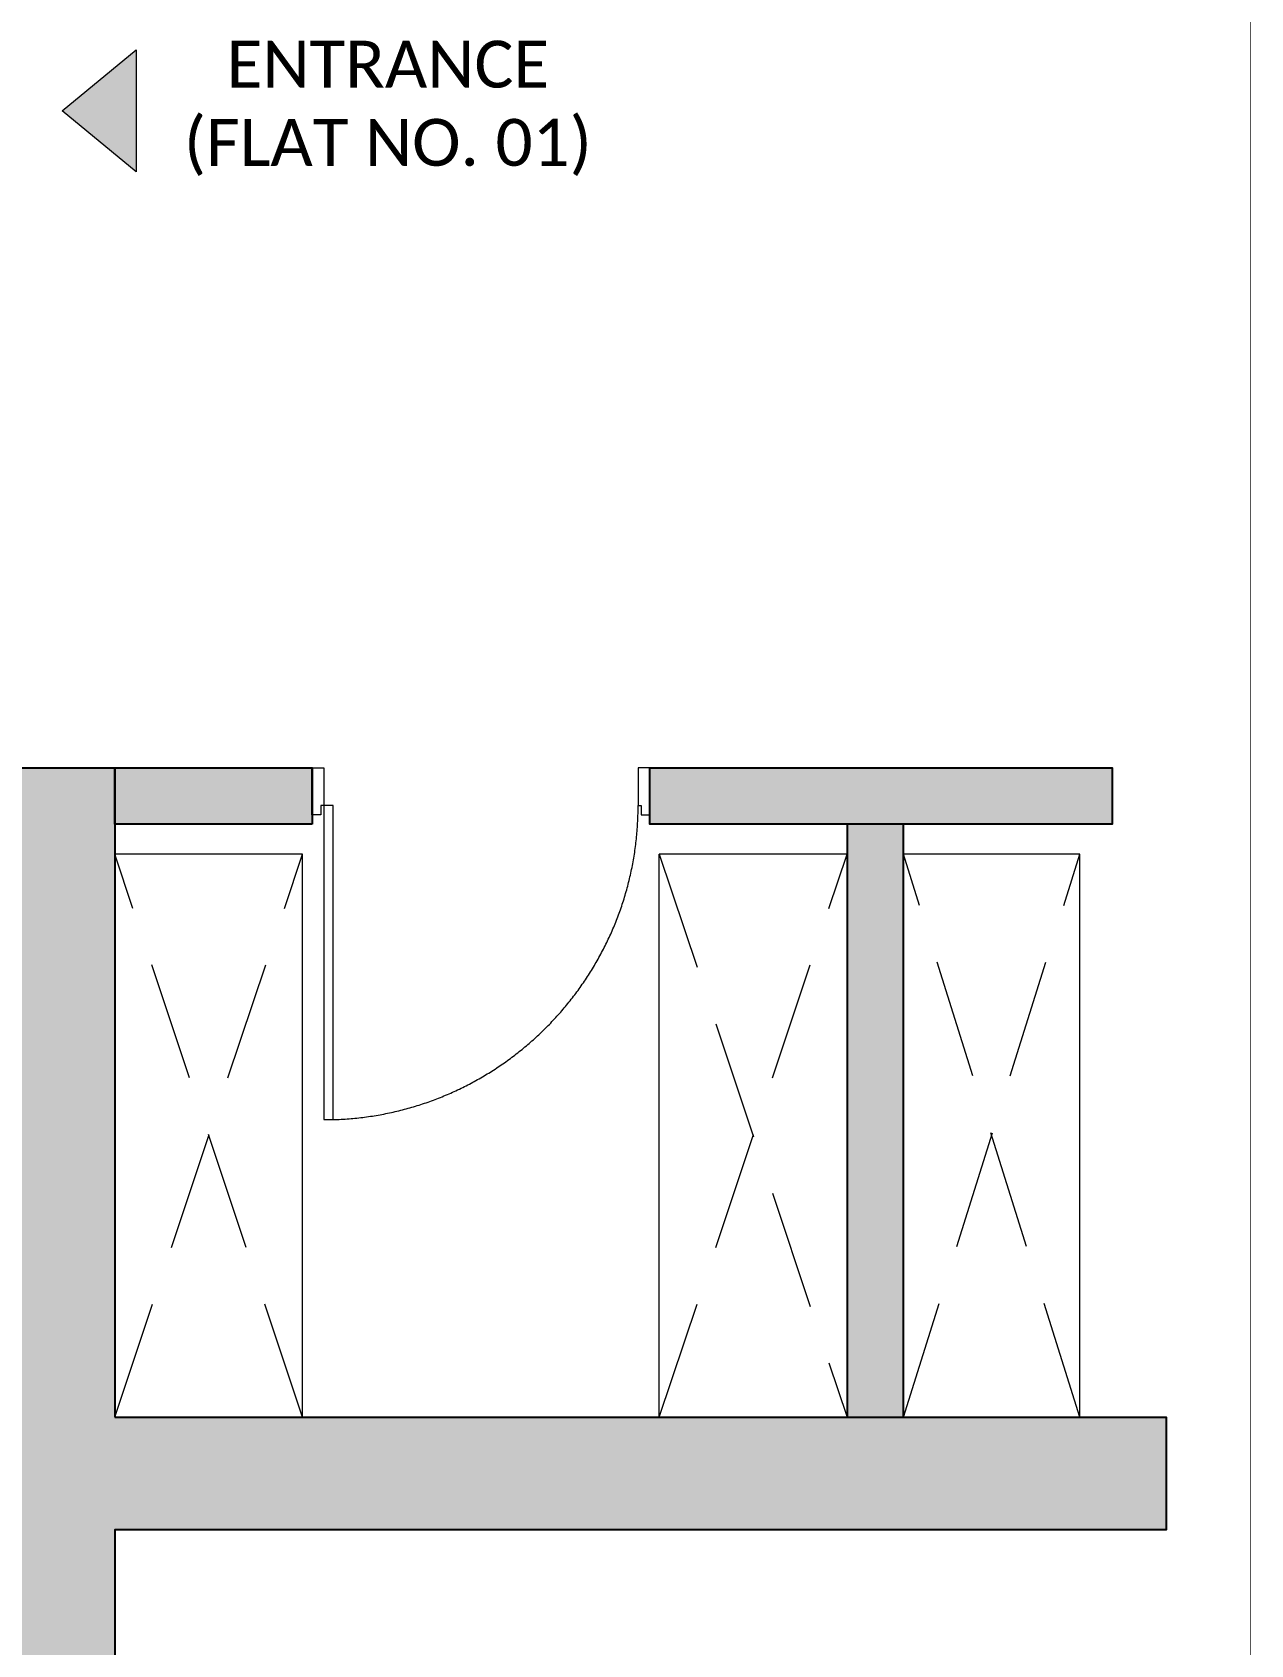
# Model space of a CAD drawing. Header units: millimetres. Extents: x 307301 to 459443, y -2888111 to -2805601.
# Drawn here: x 456197 to 459443, y -2883416 to -2879121 of the extents above; entities that cross this region are included whole.
import ezdxf

# ---------------------------------------------------------------- set-up
doc = ezdxf.new("R2010")
doc.units = ezdxf.units.MM
doc.header["$LTSCALE"] = 10
doc.header["$MEASUREMENT"] = 0
doc.linetypes.add('DASHED', pattern=[19.05, 12.7, -6.35])
doc.linetypes.add('HIDDEN', pattern=[9.525, 6.35, -3.175])
for name, color, linetype in [('COL', 2, 'Continuous'), ('PDA FURNITURE', 6, 'Continuous'), ('WALL - PDA', 1, 'Continuous')]:
    doc.layers.add(name, color=color, linetype=linetype)
for name, color, linetype, lineweight in [('COLUMN HATCH', 252, 'Continuous', 5), ('Door', 4, 'Continuous', 9), ('DOTTED', 7, 'DASHED', 5), ('ELEV', 143, 'Continuous', 9), ('HATCH WALL', 8, 'Continuous', 0), ('small text', 6, 'Continuous', 0), ('TEXT', 6, 'Continuous', 5)]:
    doc.layers.add(name, color=color, linetype=linetype, lineweight=lineweight)
doc.styles.add('ARIALNARROW', font='calibri.ttf')

# ---------------------------------------------------------------- blocks, each defined once
blk = doc.blocks.new('A$Cea7f365e')
at = {"layer": 'Door', "color": 8, "ltscale": 30}
for p, q in [((1099.1, 1221.3), (1099.1, 130.9)), ((1131.8, 1221.3), (1099.1, 1221.3)), ((1131.8, 130.9), (1131.8, 1221.3)), ((30.5, 163.6), (0, 163.6)), ((0, 163.6), (0, 0)), ((30.5, 130.9), (30.5, 163.6)), ((40.9, 130.9), (30.5, 130.9)), ((40.9, 0), (40.9, 130.9)), ((1099.1, 130.9), (1131.8, 130.9)), ((1131.8, 130.9), (1142.2, 130.9)), ((1131.8, 0), (1131.8, 130.9)), ((1142.2, 163.6), (1172.8, 163.6)), ((1142.2, 130.9), (1142.2, 163.6)), ((1172.8, 163.6), (1172.8, 0)), ((0, 0), (40.9, 0)), ((1172.8, 0), (1131.8, 0)), ((1172.8, 20.5), (1172.8, 20.5))]:
    blk.add_line(p, q, dxfattribs=at)
at = {"layer": 'Door', "color": 8, "linetype": 'DASHED', "ltscale": 30}
blk.add_arc((1131.8, 130.9), 1090.9, 91.7178, 180.0007, dxfattribs=at)
blk = doc.blocks.new('A$C9a3b0c70')
at = {"layer": 'COLUMN HATCH'}
h = blk.add_hatch(color=252, dxfattribs=at)
h.dxf.hatch_style = 1
h.paths.add_polyline_path([(22149.8, 22672.3), (22149.9, 27192.3), (21699.9, 27192.3), (21699.9, 20642.3), (22149.9, 20642.3), (22149.8, 22372.3)])
h = blk.add_hatch(color=252, dxfattribs=at)
h.dxf.hatch_style = 1
h.paths.add_polyline_path([(24949.9, 22672.3), (22149.8, 22672.3), (22149.8, 22372.3), (24949.9, 22372.3)])
at = {"layer": 'HATCH WALL'}
blk.add_hatch(color=7, dxfattribs=at).paths.add_polyline_path([(24249.8, 20792.3), (24099.8, 20792.3), (24099.8, 22372.3), (24249.8, 22372.3)])
at = {"layer": 'COL'}
blk.add_lwpolyline([(22149.8, 22372.3), (24949.9, 22372.3), (24949.9, 22672.3), (22149.8, 22672.3), (22149.9, 27192.3), (21699.9, 27192.3), (21699.9, 20642.3), (22149.9, 20642.3), (22149.8, 22372.3)], dxfattribs=at)
at = {"layer": 'WALL - PDA', "elevation": 0.1}
blk.add_lwpolyline([(24249.8, 20792.3), (24099.8, 20792.3), (24099.8, 22372.3), (24249.8, 22372.3)], close=True, dxfattribs=at)

msp = doc.modelspace()

# ---------------------------------------------------------------- hatches: boundary and pattern name
at = {"layer": 'HATCH WALL'}
for points in [[(456942.5, -2881230), (456417.5, -2881230), (456417.5, -2881080), (456942.5, -2881080)], [(457842.5, -2881080), (459073.8, -2881080.1), (459073.8, -2881230.1), (457842.5, -2881230)], [(457842.5, -2881080), (459073.8, -2881080.1), (459073.8, -2881230.1), (457842.5, -2881230)]]:
    msp.add_hatch(color=7, dxfattribs=at).paths.add_polyline_path(points)
at = {"layer": 'small text'}
h = msp.add_hatch(color=8, dxfattribs=at)
h.dxf.hatch_style = 1
h.paths.add_polyline_path([(456474, -2879492.3), (456277.2, -2879330), (456474, -2879167.6)])

# ---------------------------------------------------------------- linework, layer by layer
at = {"layer": 'DOTTED', "color": 8, "linetype": 'HIDDEN', "ltscale": 5}
for p, q in [((456917.5, -2882810), (456417.5, -2881310)), ((456417.5, -2882810), (456917.5, -2881310)), ((457867.5, -2882810), (458367.5, -2881310)), ((457867.5, -2881310), (458367.5, -2882810)), ((458517.5, -2882810), (458987.5, -2881310)), ((458987.5, -2882810), (458517.5, -2881310))]:
    msp.add_line(p, q, dxfattribs=at)
at = {"layer": 'ELEV', "ltscale": 50}
for p, q in [((456917.5, -2881310), (456417.5, -2881310)), ((456917.5, -2882810), (456917.5, -2881310)), ((457867.5, -2882810), (457867.5, -2881310)), ((458367.5, -2881310), (457867.5, -2881310)), ((458987.5, -2881310), (458517.5, -2881310)), ((458987.5, -2882810), (458987.5, -2881310))]:
    msp.add_line(p, q, dxfattribs=at)
at = {"layer": 'PDA FURNITURE', "color": 8, "linetype": 'HIDDEN', "ltscale": 10, "const_width": 2}
msp.add_lwpolyline([(436815.2, -2864894.4), (459441.6, -2864894.4), (459441.6, -2888110.5), (436815.2, -2888110.5)], close=True, dxfattribs=at)
at = {"layer": 'small text', "color": 6, "elevation": 0}
msp.add_lwpolyline([(456474, -2879492.3), (456277.2, -2879330), (456474, -2879167.6)], close=True, dxfattribs=at)
at = {"layer": 'WALL - PDA', "elevation": 0}
for points in [[(456942.5, -2881230), (456417.5, -2881230), (456417.5, -2881080), (456942.5, -2881080)], [(457842.5, -2881080), (459073.8, -2881080.1), (459073.8, -2881230.1), (457842.5, -2881230)]]:
    msp.add_lwpolyline(points, close=True, dxfattribs=at)

# ---------------------------------------------------------------- block references
at = {"xscale": -1, "rotation": 180}
msp.add_blockref('A$C9a3b0c70', (434267.6, -2860437.7), dxfattribs=at)
at = {"layer": 'Door', "ltscale": 50, "xscale": 0.7674222775758992, "yscale": 0.7674222775758992, "zscale": 0.7674222775758992, "rotation": 180}
msp.add_blockref('A$Cea7f365e', (457842.5, -2881080), dxfattribs=at)
msp.add_blockref('A$Cea7f365e', (457842.5, -2881080), dxfattribs=at)

# ---------------------------------------------------------------- texts
at = {"layer": 'TEXT', "insert": (456554, -2879503.8), "char_height": 125, "width": 1181.101, "attachment_point": 7, "style": 'ARIALNARROW'}
msp.add_mtext('\\pxqc;ENTRANCE\\P(FLAT NO. 01) ', dxfattribs=at)

doc.saveas('drawing.dxf')
